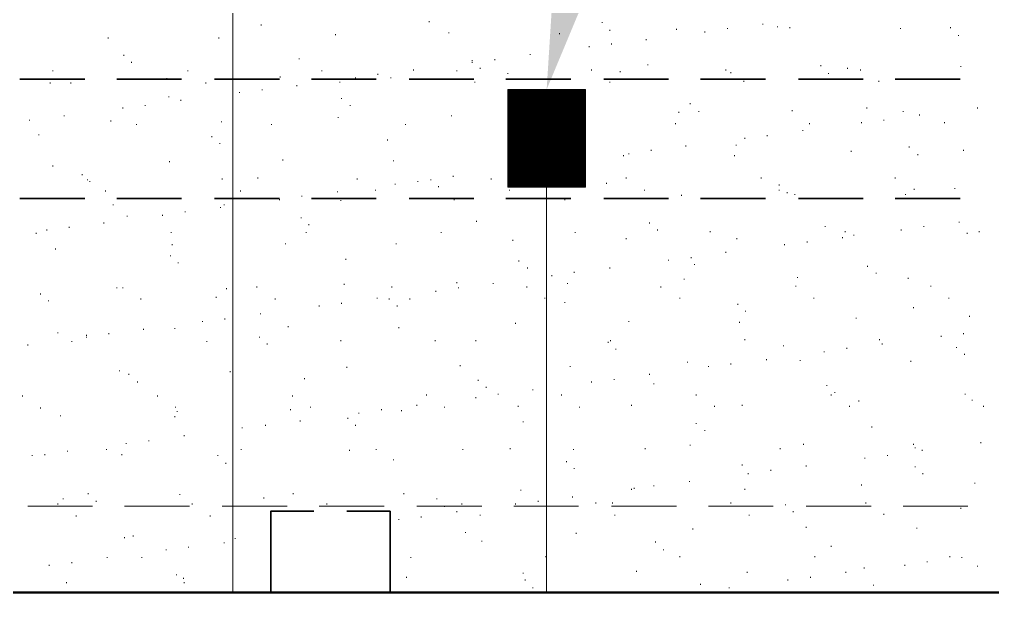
# Model space of a CAD drawing. Header units: inches. Extents: x 5 to 516, y -193 to 129.
# Drawn here: x 46.307 to 50.057, y -88.011 to -85.74 of the extents above; entities that cross this region are included whole.
import ezdxf

# ---------------------------------------------------------------- set-up
doc = ezdxf.new("R2010")
doc.units = ezdxf.units.IN
doc.header["$MEASUREMENT"] = 0
doc.layers.add('PDF4_Geometry', color=7, linetype='Continuous')
doc.layers.add('PDF4_Solid Fills', color=7, linetype='Continuous')

msp = doc.modelspace()

# ---------------------------------------------------------------- linework, layer by layer
at = {"layer": 'PDF4_Geometry', "lineweight": 15}
for points in [[(47.1287521, -87.9496505), (47.1287521, -79.9696499)], [(47.2387578, -85.7629828), (47.2387578, -85.7596491)], [(47.8854245, -85.7496491), (47.8854245, -85.7463159)], [(48.5520921, -85.7529827), (48.5520921, -85.7496491)], [(49.1720923, -85.7596491), (49.1720923, -85.7563159)], [(47.5254247, -85.7996492), (47.5254247, -85.796316)], [(47.9620914, -85.7929824), (47.9620914, -85.7896492)], [(48.3887586, -85.796316), (48.3887586, -85.7929824)], [(48.5820908, -85.7829824), (48.5820908, -85.7796492)], [(48.8387589, -85.7796492), (48.8387589, -85.776316)], [(48.9487579, -85.7896492), (48.9487579, -85.786316)], [(49.0354244, -85.776316), (49.0354244, -85.7729823)], [(49.2287583, -85.7696492), (49.2287583, -85.7663159)], [(49.2754248, -85.7729823), (49.2754248, -85.7696492)], [(49.7020911, -85.776316), (49.7020911, -85.7729823)], [(49.8954251, -85.7729823), (49.8954251, -85.7696492)], [(49.9254256, -85.8029824), (49.9254256, -85.7996492)], [(46.648758, -85.8129824), (46.648758, -85.8096492)], [(47.0754243, -85.8129824), (47.0754243, -85.8096492)], [(48.5887589, -85.8363161), (48.5887589, -85.8329824)], [(48.7220919, -85.8196492), (48.7220919, -85.816316)], [(48.2754248, -85.8763157), (48.2754248, -85.8729825)], [(48.5020907, -85.8463161), (48.5020907, -85.8429824)], [(46.7087581, -85.8796493), (46.7087581, -85.8763157)], [(46.7387578, -85.9063158), (46.7387578, -85.9029826)], [(47.3854245, -85.8929826), (47.3854245, -85.8896493)], [(48.0520912, -85.8996494), (48.0520912, -85.8963158)], [(48.0520912, -85.9063158), (48.0520912, -85.9029826)], [(48.1387585, -85.8963158), (48.1387585, -85.8929826)], [(46.4354249, -85.939649), (46.4354249, -85.9363158)], [(46.9554249, -85.939649), (46.9554249, -85.9363158)], [(47.4720918, -85.939649), (47.4720918, -85.9363158)], [(47.6887582, -85.9529827), (47.6887582, -85.9496491)], [(47.8254244, -85.9363158), (47.8254244, -85.9329826)], [(47.9920911, -85.939649), (47.9920911, -85.9363158)], [(48.0820916, -85.9296494), (48.0820916, -85.9263158)], [(48.1887582, -85.9496491), (48.1887582, -85.9463158)], [(48.512092, -85.9363158), (48.512092, -85.9329826)], [(48.6220909, -85.9429827), (48.6220909, -85.939649)], [(48.7287583, -85.9163158), (48.7287583, -85.9129826)], [(49.028758, -85.9363158), (49.028758, -85.9329826)], [(49.0487589, -85.9463158), (49.0487589, -85.9429827)], [(49.395425, -85.9196494), (49.395425, -85.9163158)], [(49.4254255, -85.9496491), (49.4254255, -85.9463158)], [(49.4987576, -85.9296494), (49.4987576, -85.9263158)], [(49.5487589, -85.9363158), (49.5487589, -85.9329826)], [(49.9354252, -85.9229826), (49.9354252, -85.9196494)], [(46.4254245, -85.9863159), (46.4254245, -85.9829827)], [(46.5054246, -85.9863159), (46.5054246, -85.9829827)], [(46.8754248, -85.9696491), (46.8754248, -85.9663159)], [(47.0254247, -85.9863159), (47.0254247, -85.9829827)], [(47.3120915, -85.9629827), (47.3120915, -85.9596491)], [(47.5420915, -85.9829827), (47.5420915, -85.9796491)], [(47.6020917, -85.9663159), (47.6020917, -85.9629827)], [(47.7387578, -85.9663159), (47.7387578, -85.9629827)], [(48.0620916, -85.9829827), (48.0620916, -85.9796491)], [(48.5820908, -85.9829827), (48.5820908, -85.9796491)], [(49.0987586, -85.9796491), (49.0987586, -85.9763159)], [(49.6187578, -85.9796491), (49.6187578, -85.9763159)], [(47.1554245, -86.0229823), (47.1554245, -86.0196492)], [(47.242091, -86.0129828), (47.242091, -86.0096491)], [(47.3754249, -85.996316), (47.3754249, -85.9929827)], [(46.8820912, -86.0396492), (46.8820912, -86.036316)], [(46.9287577, -86.0529824), (46.9287577, -86.0496492)], [(47.5487579, -86.046316), (47.5487579, -86.0429824)], [(46.7054249, -86.0829825), (46.7054249, -86.0796493)], [(46.7920915, -86.0729825), (46.7920915, -86.0696492)], [(47.5820916, -86.0729825), (47.5820916, -86.0696492)], [(48.2987554, -86.3029829), (48.2987554, -86.0963162), (48.3820888, -86.0963162), (48.3820888, -86.3029829)], [(48.8487585, -86.0996493), (48.8487585, -86.0963161)], [(48.8920918, -86.0663161), (48.8920918, -86.0629825)], [(48.9254255, -86.0963161), (48.9254255, -86.0929825)], [(49.2854244, -86.0929825), (49.2854244, -86.0896493)], [(49.5720913, -86.0829825), (49.5720913, -86.0796493)], [(49.7120924, -86.0963161), (49.7120924, -86.0929825)], [(49.9987576, -86.0829825), (49.9987576, -86.0796493)], [(46.3454243, -86.1296494), (46.3454243, -86.1263157)], [(46.4787581, -86.1129825), (46.4787581, -86.1096494)], [(46.6587576, -86.1329826), (46.6587576, -86.1296494)], [(47.0854248, -86.1363157), (47.0854248, -86.1329826)], [(47.5354252, -86.1196494), (47.5354252, -86.1163157)], [(47.9720919, -86.1129825), (47.9720919, -86.1096494)], [(49.5520921, -86.1396494), (49.5520921, -86.1363157)], [(49.6387587, -86.1296494), (49.6387587, -86.1263157)], [(49.7754249, -86.1096494), (49.7754249, -86.1063157)], [(49.872091, -86.1396494), (49.872091, -86.1363157)], [(46.7587578, -86.1463158), (46.7587578, -86.1429826)], [(47.2787579, -86.1463158), (47.2787579, -86.1429826)], [(47.7954247, -86.1463158), (47.7954247, -86.1429826)], [(48.835424, -86.1429826), (48.835424, -86.1396494)], [(49.3254245, -86.1696494), (49.3254245, -86.1663158)], [(49.3520918, -86.1429826), (49.3520918, -86.1396494)], [(46.3820912, -86.1863159), (46.3820912, -86.1829826)], [(47.0487579, -86.1929827), (47.0487579, -86.189649)], [(47.7254251, -86.2063159), (47.7254251, -86.2029827)], [(48.3387538, -86.1996503), (48.3387538, -87.9496505)], [(49.1020918, -86.1996491), (49.1020918, -86.1963159)], [(49.1887583, -86.189649), (49.1887583, -86.1863159)], [(47.0787583, -86.2196491), (47.0787583, -86.2163159)], [(48.7420911, -86.246316), (48.7420911, -86.2429827)], [(48.8754242, -86.2296491), (48.8754242, -86.2263159)], [(49.0687581, -86.2263159), (49.0687581, -86.2229827)], [(49.5120921, -86.2496491), (49.5120921, -86.246316)], [(49.7354248, -86.2329827), (49.7354248, -86.2296491)], [(49.9454247, -86.246316), (49.9454247, -86.2429827)], [(46.8854244, -86.2896492), (46.8854244, -86.286316)], [(47.3220911, -86.2829824), (47.3220911, -86.2796492)], [(47.7487583, -86.286316), (47.7487583, -86.2829824)], [(48.6354254, -86.266316), (48.6354254, -86.2629828)], [(48.6554246, -86.2596491), (48.6554246, -86.256316)], [(49.0620917, -86.266316), (49.0620917, -86.2629828)], [(49.7687585, -86.2629828), (49.7687585, -86.2596491)], [(46.4354249, -86.306316), (46.4354249, -86.3029824)], [(46.5487579, -86.3396493), (46.5487579, -86.3363161)], [(46.5687579, -86.3596494), (46.5687579, -86.3563157)], [(47.088758, -86.3563157), (47.088758, -86.3529825)], [(47.225425, -86.3529825), (47.225425, -86.3496493)], [(47.608758, -86.3563157), (47.608758, -86.3529825)], [(47.8920917, -86.3596494), (47.8920917, -86.3563157)], [(47.9787582, -86.3463161), (47.9787582, -86.3429825)], [(48.1254249, -86.3563157), (48.1254249, -86.3529825)], [(48.645425, -86.3529825), (48.645425, -86.3496493)], [(49.1654242, -86.3529825), (49.1654242, -86.3496493)], [(49.6820919, -86.3529825), (49.6820919, -86.3496493)], [(46.5787583, -86.3663158), (46.5787583, -86.3629825)], [(46.6387584, -86.4029826), (46.6387584, -86.3996494)], [(47.1587577, -86.4029826), (47.1587577, -86.3996494)], [(47.6787577, -86.3996494), (47.6787577, -86.3963158)], [(47.7554247, -86.3763158), (47.7554247, -86.3729825)], [(47.8420912, -86.3663158), (47.8420912, -86.3629825)], [(47.9220914, -86.3863158), (47.9220914, -86.3829826)], [(48.1954246, -86.3996494), (48.1954246, -86.3963158)], [(48.5687581, -86.3729825), (48.5687581, -86.3696494)], [(48.7154255, -86.3996494), (48.7154255, -86.3963158)], [(49.2354248, -86.3796494), (49.2354248, -86.3763158)], [(49.2354248, -86.3996494), (49.2354248, -86.3963158)], [(49.7554257, -86.3963158), (49.7554257, -86.3929826)], [(49.9120911, -86.3929826), (49.9120911, -86.3896494)], [(47.3087584, -86.4363159), (47.3087584, -86.4329827)], [(47.3954249, -86.4229827), (47.3954249, -86.4196494)], [(47.5320911, -86.4063158), (47.5320911, -86.4029826)], [(47.5454247, -86.439649), (47.5454247, -86.4363159)], [(47.9820915, -86.4363159), (47.9820915, -86.4329827)], [(48.4087578, -86.4363159), (48.4087578, -86.4329827)], [(48.8587581, -86.4196494), (48.8587581, -86.4163158)], [(49.2654252, -86.4096494), (49.2654252, -86.4063158)], [(49.2954257, -86.4163158), (49.2954257, -86.4129827)], [(49.722092, -86.4163158), (49.722092, -86.4129827)], [(46.6687581, -86.4563159), (46.6687581, -86.4529827)], [(47.0820916, -86.4663159), (47.0820916, -86.4629827)], [(47.0954243, -86.4563159), (47.0954243, -86.4529827)], [(46.7220918, -86.4996492), (46.7220918, -86.496316)], [(46.858758, -86.496316), (46.858758, -86.4929828)], [(46.9454245, -86.4829828), (46.9454245, -86.4796492)], [(47.3920917, -86.506316), (47.3920917, -86.5029828)], [(46.4120916, -86.5529824), (46.4120916, -86.5496493)], [(46.4987582, -86.5429824), (46.4987582, -86.5396492)], [(46.6320912, -86.5263161), (46.6320912, -86.5229824)], [(47.4220913, -86.5329824), (47.4220913, -86.5296492)], [(48.068758, -86.5196492), (48.068758, -86.516316)], [(48.7354248, -86.5263161), (48.7354248, -86.5229824)], [(48.7654252, -86.5529824), (48.7654252, -86.5496493)], [(49.412091, -86.5396492), (49.412091, -86.5363161)], [(49.7054243, -86.5529824), (49.7054243, -86.5496493)], [(49.7920909, -86.5396492), (49.7920909, -86.5363161)], [(49.9287588, -86.5229824), (49.9287588, -86.5196492)], [(46.3720916, -86.5663161), (46.3720916, -86.5629825)], [(46.8920917, -86.5629825), (46.8920917, -86.5596493)], [(47.4120917, -86.5629825), (47.4120917, -86.5596493)], [(47.9320918, -86.5629825), (47.9320918, -86.5596493)], [(48.4487578, -86.5629825), (48.4487578, -86.5596493)], [(48.645425, -86.5863161), (48.645425, -86.5829825)], [(48.9687588, -86.5596493), (48.9687588, -86.5563161)], [(49.0720913, -86.5863161), (49.0720913, -86.5829825)], [(49.4787584, -86.5829825), (49.4787584, -86.5796493)], [(49.488758, -86.5596493), (49.488758, -86.5563161)], [(49.5220916, -86.5729825), (49.5220916, -86.5696493)], [(49.9587576, -86.5663161), (49.9587576, -86.5629825)], [(50.0054257, -86.5596493), (50.0054257, -86.5563161)], [(46.4454245, -86.6263158), (46.4454245, -86.6229826)], [(46.8954248, -86.6096494), (46.8954248, -86.6063157)], [(47.3320916, -86.6063157), (47.3320916, -86.6029826)], [(47.7587579, -86.6063157), (47.7587579, -86.6029826)], [(48.2087574, -86.5929825), (48.2087574, -86.5896493)], [(49.2554256, -86.6096494), (49.2554256, -86.6063157)], [(49.3420922, -86.5996493), (49.3420922, -86.5963162)], [(46.8887584, -86.6529826), (46.8887584, -86.6496494)], [(48.895425, -86.6596494), (48.895425, -86.6563158)], [(49.028758, -86.6396494), (49.028758, -86.6363158)], [(46.9187581, -86.6796495), (46.9187581, -86.6763158)], [(47.5654248, -86.6663158), (47.5654248, -86.6629827)], [(48.2320915, -86.6729827), (48.2320915, -86.6696495)], [(48.2654252, -86.6996491), (48.2654252, -86.6963159)], [(48.5820908, -86.6996491), (48.5820908, -86.6963159)], [(48.8087585, -86.6696495), (48.8087585, -86.6663158)], [(48.9087578, -86.6863159), (48.9087578, -86.6829827)], [(49.5754245, -86.6929827), (49.5754245, -86.6896491)], [(48.3587581, -86.7296492), (48.3587581, -86.726316)], [(48.4454246, -86.716316), (48.4454246, -86.7129827)], [(49.3054253, -86.736316), (49.3054253, -86.7329828)], [(49.6087582, -86.7196491), (49.6087582, -86.716316)], [(49.7320916, -86.7396492), (49.7320916, -86.736316)], [(46.6820917, -86.7763161), (46.6820917, -86.7729824)], [(46.7054249, -86.7763161), (46.7054249, -86.7729824)], [(47.2220918, -86.7729824), (47.2220918, -86.7696492)], [(47.5587584, -86.7629828), (47.5587584, -86.7596492)], [(47.7420911, -86.7729824), (47.7420911, -86.7696492)], [(47.9920911, -86.756316), (47.9920911, -86.7529828)], [(47.9987583, -86.7763161), (47.9987583, -86.7729824)], [(48.1320913, -86.7596492), (48.1320913, -86.756316)], [(48.262092, -86.7729824), (48.262092, -86.7696492)], [(48.4187573, -86.7596492), (48.4187573, -86.756316)], [(48.778758, -86.7729824), (48.778758, -86.7696492)], [(48.8687577, -86.7429828), (48.8687577, -86.7396492)], [(49.2987589, -86.7696492), (49.2987589, -86.766316)], [(49.8187582, -86.7696492), (49.8187582, -86.766316)], [(46.3887584, -86.7996493), (46.3887584, -86.7963161)], [(47.0654247, -86.8129825), (47.0654247, -86.8096493)], [(47.1054248, -86.7796492), (47.1054248, -86.7763161)], [(47.9120917, -86.7896492), (47.9120917, -86.7863161)], [(46.4187581, -86.8263161), (46.4187581, -86.8229825)], [(46.7754246, -86.8196493), (46.7754246, -86.8163161)], [(47.2920915, -86.8196493), (47.2920915, -86.8163161)], [(47.4620914, -86.8463162), (47.4620914, -86.8429825)], [(47.5487579, -86.8363161), (47.5487579, -86.8329825)], [(47.685425, -86.8163161), (47.685425, -86.8129825)], [(47.7320914, -86.8196493), (47.7320914, -86.8163161)], [(47.7620911, -86.8463162), (47.7620911, -86.8429825)], [(47.8120916, -86.8196493), (47.8120916, -86.8163161)], [(48.3320908, -86.8163161), (48.3320908, -86.8129825)], [(48.4087578, -86.8329825), (48.4087578, -86.8296494)], [(48.8520918, -86.8163161), (48.8520918, -86.8129825)], [(49.0754245, -86.8396494), (49.0754245, -86.8363161)], [(49.3687577, -86.8163161), (49.3687577, -86.8129825)], [(49.7520908, -86.8529826), (49.7520908, -86.8496494)], [(49.8887587, -86.8163161), (49.8887587, -86.8129825)], [(47.2354246, -86.8763158), (47.2354246, -86.8729826)], [(49.1054249, -86.8663158), (49.1054249, -86.8629826)], [(49.9687588, -86.8863158), (49.9687588, -86.8829826)], [(47.012091, -86.9063159), (47.012091, -86.9029826)], [(47.0987584, -86.8963159), (47.0987584, -86.8929826)], [(47.3420912, -86.9263159), (47.3420912, -86.9229827)], [(48.2187587, -86.9129827), (48.2187587, -86.9096495)], [(48.6554246, -86.9063159), (48.6554246, -86.9029826)], [(49.0820909, -86.9096495), (49.0820909, -86.9063159)], [(49.5320913, -86.8929826), (49.5320913, -86.8896494)], [(46.4554249, -86.9496491), (46.4554249, -86.9463159)], [(46.5654247, -86.9596491), (46.5654247, -86.9563159)], [(46.6520913, -86.9529828), (46.6520913, -86.9496491)], [(46.7854251, -86.9363159), (46.7854251, -86.9329827)], [(46.9054244, -86.9329827), (46.9054244, -86.9296495)], [(47.7687583, -86.9296495), (47.7687583, -86.9263159)], [(49.8587582, -86.9629828), (49.8587582, -86.9596491)], [(49.9454247, -86.9529828), (49.9454247, -86.9496491)], [(46.3387579, -86.996316), (46.3387579, -86.9929828)], [(46.5087578, -86.9829828), (46.5087578, -86.9796492)], [(46.5654247, -86.966316), (46.5654247, -86.9629828)], [(47.0287578, -86.9829828), (47.0287578, -86.9796492)], [(47.2320914, -86.966316), (47.2320914, -86.9629828)], [(47.262091, -86.9929828), (47.262091, -86.9896492)], [(47.5454247, -86.9796492), (47.5454247, -86.976316)], [(47.9087577, -86.9796492), (47.9087577, -86.976316)], [(48.0654248, -86.9796492), (48.0654248, -86.976316)], [(48.5754245, -86.986316), (48.5754245, -86.9829828)], [(48.585424, -86.9796492), (48.585424, -86.976316)], [(49.1020918, -86.976316), (49.1020918, -86.9729828)], [(49.2520907, -86.9996492), (49.2520907, -86.996316)], [(49.622091, -86.976316), (49.622091, -86.9729828)], [(49.6320923, -86.9929828), (49.6320923, -86.9896492)], [(48.6054249, -87.0129829), (48.6054249, -87.0096492)], [(49.4087579, -87.0229824), (49.4087579, -87.0196493)], [(49.4954244, -87.0096492), (49.4954244, -87.006316)], [(49.9187575, -87.006316), (49.9187575, -87.0029828)], [(49.948758, -87.0329825), (49.948758, -87.0296493)], [(48.0054247, -87.0763161), (48.0054247, -87.0729825)], [(48.8820922, -87.0629825), (48.8820922, -87.0596493)], [(49.0487589, -87.0696493), (49.0487589, -87.0663161)], [(49.1854251, -87.0529825), (49.1854251, -87.0496493)], [(49.3154249, -87.0563161), (49.3154249, -87.0529825)], [(49.7420912, -87.0596493), (49.7420912, -87.0563161)], [(46.6920913, -87.0963162), (46.6920913, -87.0929825)], [(46.7287581, -87.1096494), (46.7287581, -87.1063158)], [(47.1187585, -87.0996494), (47.1187585, -87.0963162)], [(47.568758, -87.0829825), (47.568758, -87.0796494)], [(48.4287587, -87.0796494), (48.4287587, -87.0763161)], [(48.7354248, -87.1096494), (48.7354248, -87.1063158)], [(48.9620924, -87.0796494), (48.9620924, -87.0763161)], [(46.762091, -87.1396494), (46.762091, -87.1363158)], [(47.4054245, -87.1263158), (47.4054245, -87.1229826)], [(48.0754244, -87.1329827), (48.0754244, -87.1296494)], [(48.512092, -87.1396494), (48.512092, -87.1363158)], [(48.5987585, -87.1296494), (48.5987585, -87.1263158)], [(48.7520907, -87.1463159), (48.7520907, -87.1429827)], [(49.4187574, -87.1529827), (49.4187574, -87.1496495)], [(47.8754249, -87.1896491), (47.8754249, -87.1863159)], [(48.1054249, -87.1596495), (48.1054249, -87.1563159)], [(48.1520914, -87.1863159), (48.1520914, -87.1829827)], [(48.2854243, -87.1696495), (48.2854243, -87.1663159)], [(48.3954249, -87.1896491), (48.3954249, -87.1863159)], [(48.9154242, -87.1896491), (48.9154242, -87.1863159)], [(49.4354251, -87.1896491), (49.4354251, -87.1863159)], [(49.4487579, -87.1796495), (49.4487579, -87.1763163)], [(49.9520911, -87.1863159), (49.9520911, -87.1829827)], [(46.3187579, -87.1929823), (46.3187579, -87.1896491)], [(46.8387579, -87.1929823), (46.8387579, -87.1896491)], [(47.358758, -87.1929823), (47.358758, -87.1896491)], [(48.0654248, -87.1996495), (48.0654248, -87.1963164)], [(49.5420909, -87.2129824), (49.5420909, -87.2096492)], [(49.9787584, -87.2096492), (49.9787584, -87.2063159)], [(46.3887584, -87.2396496), (46.3887584, -87.2363156)], [(46.9087577, -87.2363156), (46.9087577, -87.2329824)], [(46.9154249, -87.2529824), (46.9154249, -87.2496492)], [(47.3520916, -87.2463161), (47.3520916, -87.2429828)], [(47.4287577, -87.2363156), (47.4287577, -87.2329824)], [(47.6154244, -87.2596497), (47.6154244, -87.2563156)], [(47.7020918, -87.2463161), (47.7020918, -87.2429828)], [(47.7787579, -87.2496492), (47.7787579, -87.2463161)], [(47.838758, -87.2296492), (47.838758, -87.226316)], [(47.9454246, -87.2363156), (47.9454246, -87.2329824)], [(48.2287583, -87.2329824), (48.2287583, -87.2296492)], [(48.4654255, -87.2363156), (48.4654255, -87.2329824)], [(48.6654242, -87.2296492), (48.6654242, -87.226316)], [(48.9854248, -87.2329824), (48.9854248, -87.2296492)], [(49.0920922, -87.2296492), (49.0920922, -87.226316)], [(49.5054256, -87.2329824), (49.5054256, -87.2296492)], [(50.0220917, -87.2329824), (50.0220917, -87.2296492)], [(46.4654245, -87.2696493), (46.4654245, -87.2663161)], [(46.9054244, -87.2729824), (46.9054244, -87.2696493)], [(47.3887585, -87.2896493), (47.3887585, -87.2863161)], [(47.5720912, -87.2796497), (47.5720912, -87.2763157)], [(48.2487575, -87.2929825), (48.2487575, -87.2896493)], [(48.9154242, -87.2996497), (48.9154242, -87.2963157)], [(47.1654249, -87.3163157), (47.1654249, -87.3129826)], [(47.2554246, -87.3063161), (47.2554246, -87.3029829)], [(47.6020917, -87.3063161), (47.6020917, -87.3029829)], [(48.9487579, -87.3263162), (48.9487579, -87.3229829)], [(49.5920922, -87.3129826), (49.5920922, -87.3096493)], [(46.7187578, -87.3763158), (46.7187578, -87.3729826)], [(46.8054251, -87.3663162), (46.8054251, -87.3629831)], [(46.9420913, -87.3463162), (46.9420913, -87.342983)], [(50.0120921, -87.3729826), (50.0120921, -87.3696495)], [(46.492091, -87.4063163), (46.492091, -87.4029823)], [(46.6420916, -87.3996491), (46.6420916, -87.3963159)], [(47.1620917, -87.3996491), (47.1620917, -87.3963159)], [(47.5787584, -87.4029823), (47.5787584, -87.3996491)], [(47.6820918, -87.3996491), (47.6820918, -87.3963159)], [(48.0154251, -87.3996491), (48.0154251, -87.3963159)], [(48.1987578, -87.3963159), (48.1987578, -87.3929827)], [(48.4420914, -87.3996491), (48.4420914, -87.3963159)], [(48.7187587, -87.3963159), (48.7187587, -87.3929827)], [(48.8920918, -87.3829831), (48.8920918, -87.3796491)], [(49.238758, -87.3963159), (49.238758, -87.3929827)], [(49.3287577, -87.3796491), (49.3287577, -87.3763158)], [(49.7520908, -87.3796491), (49.7520908, -87.3763158)], [(49.7587589, -87.3929827), (49.7587589, -87.3896495)], [(49.7854244, -87.4029823), (49.7854244, -87.3996491)], [(46.3554247, -87.4229823), (46.3554247, -87.4196491)], [(46.4054244, -87.4196491), (46.4054244, -87.4163159)], [(46.7020918, -87.4196491), (46.7020918, -87.4163159)], [(47.0720911, -87.4229823), (47.0720911, -87.4196491)], [(47.1020916, -87.4529828), (47.1020916, -87.4496496)], [(47.128758, -87.4196491), (47.128758, -87.4163159)], [(47.7487583, -87.4396491), (47.7487583, -87.436316)], [(48.4154242, -87.4463164), (48.4154242, -87.4429823)], [(49.5654249, -87.4329827), (49.5654249, -87.4296496)], [(49.6520915, -87.4229823), (49.6520915, -87.4196491)], [(48.4454246, -87.4729828), (48.4454246, -87.4696496)], [(49.0920922, -87.4596492), (49.0920922, -87.456316)], [(49.2020911, -87.4796492), (49.2020911, -87.476316)], [(49.338759, -87.4629824), (49.338759, -87.4596492)], [(49.7587589, -87.4663164), (49.7587589, -87.4629824)], [(48.8887586, -87.5229825), (48.8887586, -87.5196493)], [(49.1154246, -87.4929828), (49.1154246, -87.4896496)], [(49.7887577, -87.4929828), (49.7887577, -87.4896496)], [(48.2387579, -87.5563161), (48.2387579, -87.552983)], [(48.6654242, -87.552983), (48.6654242, -87.5496497)], [(48.6754255, -87.5496497), (48.6754255, -87.5463157)], [(48.7520907, -87.5396493), (48.7520907, -87.5363161)], [(49.1020918, -87.552983), (49.1020918, -87.5496497)], [(49.5520921, -87.5363161), (49.5520921, -87.5329829)], [(49.988758, -87.5296497), (49.988758, -87.5263157)], [(46.475425, -87.589649), (46.475425, -87.5863158)], [(46.5720911, -87.569649), (46.5720911, -87.5663157)], [(46.6020916, -87.5996494), (46.6020916, -87.5963162)], [(46.9254245, -87.572983), (46.9254245, -87.569649)], [(47.2487582, -87.5863158), (47.2487582, -87.5829826)], [(47.3620912, -87.569649), (47.3620912, -87.5663157)], [(47.7887583, -87.569649), (47.7887583, -87.5663157)], [(47.915425, -87.589649), (47.915425, -87.5863158)], [(48.3054252, -87.5996494), (48.3054252, -87.5963162)], [(48.4387582, -87.5829826), (48.4387582, -87.5796494)], [(46.5887537, -87.6163171), (46.3387537, -87.6163171)], [(46.4554249, -87.609649), (46.4554249, -87.6063158)], [(46.9620854, -87.6163171), (46.7120854, -87.6163171)], [(46.9720918, -87.609649), (46.9720918, -87.6063158)], [(47.3387537, -87.6163171), (47.0887537, -87.6163171)], [(47.7120855, -87.6163171), (47.4620855, -87.6163171)], [(47.492091, -87.609649), (47.492091, -87.6063158)], [(48.0887538, -87.6163171), (47.8387538, -87.6163171)], [(47.9454246, -87.6196495), (47.9454246, -87.6163162)], [(47.9920911, -87.6396495), (47.9920911, -87.6363163)], [(48.0120911, -87.609649), (48.0120911, -87.6063158)], [(48.4620855, -87.6163171), (48.2120855, -87.6163171)], [(48.2187587, -87.609649), (48.2187587, -87.6063158)], [(48.528758, -87.6063158), (48.528758, -87.6029826)], [(48.8387539, -87.6163171), (48.5887538, -87.6163171)], [(48.5920921, -87.6063158), (48.5920921, -87.6029826)], [(49.2120856, -87.6163171), (48.9620856, -87.6163171)], [(49.0487589, -87.6063158), (49.0487589, -87.6029826)], [(49.2587588, -87.6129831), (49.2587588, -87.609649)], [(49.2887576, -87.6396495), (49.2887576, -87.6363163)], [(49.5887539, -87.6163171), (49.3387539, -87.6163171)], [(49.5687582, -87.6063158), (49.5687582, -87.6029826)], [(49.9620857, -87.6163171), (49.7120856, -87.6163171)], [(49.9354252, -87.6263159), (49.9354252, -87.6229826)], [(46.5254246, -87.6563163), (46.5254246, -87.6529823)], [(47.0420915, -87.6563163), (47.0420915, -87.6529823)], [(47.7687583, -87.6696491), (47.7687583, -87.6663159)], [(47.8554248, -87.6596495), (47.8554248, -87.6563163)], [(48.0820916, -87.6529823), (48.0820916, -87.6496491)], [(48.6020917, -87.6529823), (48.6020917, -87.6496491)], [(49.1187577, -87.6529823), (49.1187577, -87.6496491)], [(49.6387587, -87.6496491), (49.6387587, -87.6463159)], [(48.9020914, -87.706316), (48.9020914, -87.7029828)], [(49.338759, -87.6996496), (49.338759, -87.6963164)], [(49.7654253, -87.7029828), (49.7654253, -87.6996496)], [(46.7120913, -87.7396496), (46.7120913, -87.7363156)], [(46.745425, -87.7329824), (46.745425, -87.7296493)], [(47.1387585, -87.7429829), (47.1387585, -87.7396496)], [(48.0254247, -87.7196496), (48.0254247, -87.7163164)], [(48.088758, -87.7529825), (48.088758, -87.7496493)], [(48.452091, -87.7229828), (48.452091, -87.7196496)], [(46.8720916, -87.7863162), (46.8720916, -87.7829829)], [(46.9587582, -87.7763157), (46.9587582, -87.7729825)], [(47.0954243, -87.7596497), (47.0954243, -87.7563156)], [(48.7587588, -87.7563156), (48.7587588, -87.7529825)], [(48.7887576, -87.7863162), (48.7887576, -87.7829829)], [(49.4354251, -87.7729825), (49.4354251, -87.7696493)], [(46.6454248, -87.8163158), (46.6454248, -87.8129826)], [(46.7787578, -87.8163158), (46.7787578, -87.8129826)], [(47.8154248, -87.8163158), (47.8154248, -87.8129826)], [(48.335424, -87.8129826), (48.335424, -87.8096494)], [(48.8520918, -87.8129826), (48.8520918, -87.8096494)], [(49.372091, -87.8129826), (49.372091, -87.8096494)], [(49.8920919, -87.8129826), (49.8920919, -87.8096494)], [(49.9387583, -87.8163158), (49.9387583, -87.8129826)], [(46.4220912, -87.8463163), (46.4220912, -87.842983)], [(46.5087578, -87.8363158), (46.5087578, -87.8329826)], [(49.5620917, -87.8563158), (49.5620917, -87.8529827)], [(49.7187588, -87.8463163), (49.7187588, -87.842983)], [(49.8054253, -87.8329826), (49.8054253, -87.8296494)], [(49.9987576, -87.8496494), (49.9987576, -87.8463163)], [(46.9120917, -87.8829831), (46.9120917, -87.8796491)], [(46.9387581, -87.8963159), (46.9387581, -87.8929827)], [(47.798758, -87.8929827), (47.798758, -87.8896495)], [(48.2487575, -87.8763159), (48.2487575, -87.8729827)], [(48.2554255, -87.9029823), (48.2554255, -87.8996491)], [(48.6854251, -87.8696495), (48.6854251, -87.8663163)], [(49.1120913, -87.8729827), (49.1120913, -87.8696495)], [(49.2687585, -87.9029823), (49.2687585, -87.8996491)], [(49.355425, -87.8929827), (49.355425, -87.8896495)], [(49.4920912, -87.8729827), (49.4920912, -87.8696495)], [(46.4887577, -87.9129828), (46.4887577, -87.9096495)], [(46.9420913, -87.9129828), (46.9420913, -87.9096495)], [(48.2854243, -87.9329828), (48.2854243, -87.9296496)], [(48.9320919, -87.9196492), (48.9320919, -87.9163159)], [(49.0420908, -87.9329828), (49.0420908, -87.9296496)], [(49.5987586, -87.9229823), (49.5987586, -87.9196492)]]:
    msp.add_lwpolyline(points, dxfattribs=at)
at = {"layer": 'PDF4_Geometry', "lineweight": 35}
for points in [[(46.3087515, -85.9696495), (46.5587515, -85.9696495)], [(46.6820832, -85.9696495), (46.9320832, -85.9696495)], [(47.0587516, -85.9696495), (47.3087516, -85.9696495)], [(47.4320833, -85.9696495), (47.6820833, -85.9696495)], [(47.8087516, -85.9696495), (48.0587516, -85.9696495)], [(48.1820833, -85.9696495), (48.4320834, -85.9696495)], [(48.5587517, -85.9696495), (48.8087517, -85.9696495)], [(48.9320834, -85.9696495), (49.1820834, -85.9696495)], [(49.3087517, -85.9696495), (49.5587518, -85.9696495)], [(49.6820835, -85.9696495), (49.9320835, -85.9696495)], [(46.5587515, -86.4296512), (46.3087515, -86.4296512)], [(46.9320832, -86.4296512), (46.6820832, -86.4296512)], [(47.3087516, -86.4296512), (47.0587516, -86.4296512)], [(47.6820833, -86.4296512), (47.4320833, -86.4296512)], [(48.0587516, -86.4296512), (47.8087516, -86.4296512)], [(48.4320834, -86.4296512), (48.1820833, -86.4296512)], [(48.8087517, -86.4296512), (48.5587517, -86.4296512)], [(49.1820834, -86.4296512), (48.9320834, -86.4296512)], [(49.5587518, -86.4296512), (49.3087517, -86.4296512)], [(49.9320835, -86.4296512), (49.6820835, -86.4296512)], [(47.4420863, -87.6363163), (47.2754196, -87.6363163), (47.2754196, -87.9496497), (47.4420863, -87.9496497)], [(47.7354145, -87.6363163), (47.5687478, -87.6363163)], [(47.5687478, -87.9496505), (47.7354145, -87.9496505), (47.7354145, -87.6363171)]]:
    msp.add_lwpolyline(points, dxfattribs=at)
at = {"layer": 'PDF4_Geometry', "lineweight": 15}
for points in [[(48.4887511, -86.0096495), (48.4887511, -86.3863162), (48.1887511, -86.3863162), (48.1887511, -86.0096495)], [(48.190418, -86.3846513), (48.190418, -86.0079846), (48.190418, -86.3846513)], [(48.1937478, -86.3846513), (48.1937478, -86.0079846), (48.1937478, -86.3846513)], [(48.1970844, -86.3846513), (48.1970844, -86.0079846), (48.1970844, -86.3846513)], [(48.200421, -86.3846513), (48.200421, -86.0079846), (48.200421, -86.3846513)], [(48.2037508, -86.3846513), (48.2037508, -86.0079846), (48.2037508, -86.3846513)], [(48.2070874, -86.3846513), (48.2070874, -86.0079846), (48.2070874, -86.3846513)], [(48.2104172, -86.3846513), (48.2104172, -86.0079846), (48.2104172, -86.3846513)], [(48.2137538, -86.3846513), (48.2137538, -86.0079846), (48.2137538, -86.3846513)], [(48.2170836, -86.3846513), (48.2170836, -86.0079846), (48.2170836, -86.3846513)], [(48.2204202, -86.3846513), (48.2204202, -86.0079846), (48.2204202, -86.3846513)], [(48.22375, -86.3846513), (48.22375, -86.0079846), (48.22375, -86.3846513)], [(48.2270866, -86.3846513), (48.2270866, -86.0079846), (48.2270866, -86.3846513)], [(48.2304164, -86.3846513), (48.2304164, -86.0079846), (48.2304164, -86.3846513)], [(48.233753, -86.3846513), (48.233753, -86.0079846), (48.233753, -86.3846513)], [(48.2370828, -86.3846513), (48.2370828, -86.0079846), (48.2370828, -86.3846513)], [(48.2404194, -86.3846513), (48.2404194, -86.0079846), (48.2404194, -86.3846513)], [(48.2437492, -86.3846513), (48.2437492, -86.0079846), (48.2437492, -86.3846513)], [(48.2470858, -86.3846513), (48.2470858, -86.0079846), (48.2470858, -86.3846513)], [(48.2504156, -86.3846513), (48.2504156, -86.0079846), (48.2504156, -86.3846513)], [(48.2537522, -86.3846513), (48.2537522, -86.0079846), (48.2537522, -86.3846513)], [(48.2570888, -86.3846513), (48.2570888, -86.0079846), (48.2570888, -86.3846513)], [(48.2604186, -86.3846513), (48.2604186, -86.0079846), (48.2604186, -86.3846513)], [(48.2637484, -86.3846513), (48.2637484, -86.0079846), (48.2637484, -86.3846513)], [(48.267085, -86.3846513), (48.267085, -86.0079846), (48.267085, -86.3846513)], [(48.2704216, -86.3846513), (48.2704216, -86.0079846), (48.2704216, -86.3846513)], [(48.2737514, -86.3846513), (48.2737514, -86.0079846), (48.2737514, -86.3846513)], [(48.2770812, -86.3846513), (48.2770812, -86.0079846), (48.2770812, -86.3846513)], [(48.2804178, -86.3846513), (48.2804178, -86.0079846), (48.2804178, -86.3846513)], [(48.2837544, -86.3846513), (48.2837544, -86.0079846), (48.2837544, -86.3846513)], [(48.2870842, -86.3846513), (48.2870842, -86.0079846), (48.2870842, -86.3846513)], [(48.2904208, -86.3846513), (48.2904208, -86.0079846), (48.2904208, -86.3846513)], [(48.2937506, -86.3846513), (48.2937506, -86.0079846), (48.2937506, -86.3846513)], [(48.2970872, -86.3846513), (48.2970872, -86.0079846), (48.2970872, -86.3846513)], [(48.300417, -86.3846513), (48.300417, -86.0079846), (48.300417, -86.3846513)], [(48.3037535, -86.3846513), (48.3037535, -86.0079846), (48.3037535, -86.3846513)], [(48.3070834, -86.3846513), (48.3070834, -86.0079846), (48.3070834, -86.3846513)], [(48.3104199, -86.3846513), (48.3104199, -86.0079846), (48.3104199, -86.3846513)], [(48.3137498, -86.3846513), (48.3137498, -86.0079846), (48.3137498, -86.3846513)], [(48.3170863, -86.3846513), (48.3170863, -86.0079846), (48.3170863, -86.3846513)], [(48.3204161, -86.3846513), (48.3204161, -86.0079846), (48.3204161, -86.3846513)], [(48.3237527, -86.3846513), (48.3237527, -86.0079846), (48.3237527, -86.3846513)], [(48.3270825, -86.3846513), (48.3270825, -86.0079846), (48.3270825, -86.3846513)], [(48.3304191, -86.3846513), (48.3304191, -86.0079846), (48.3304191, -86.3846513)], [(48.3337489, -86.3846513), (48.3337489, -86.0079846), (48.3337489, -86.3846513)], [(48.3370855, -86.3846513), (48.3370855, -86.0079846), (48.3370855, -86.3846513)], [(48.3404221, -86.3846513), (48.3404221, -86.0079846), (48.3404221, -86.3846513)], [(48.3437519, -86.3846513), (48.3437519, -86.0079846), (48.3437519, -86.3846513)], [(48.3470817, -86.3846513), (48.3470817, -86.0079846), (48.3470817, -86.3846513)], [(48.3504183, -86.3846513), (48.3504183, -86.0079846), (48.3504183, -86.3846513)], [(48.3537549, -86.3846513), (48.3537549, -86.0079846), (48.3537549, -86.3846513)], [(48.3570847, -86.3846513), (48.3570847, -86.0079846), (48.3570847, -86.3846513)], [(48.3604145, -86.3846513), (48.3604145, -86.0079846), (48.3604145, -86.3846513)], [(48.3637511, -86.3846513), (48.3637511, -86.0079846), (48.3637511, -86.3846513)], [(48.3670877, -86.3846513), (48.3670877, -86.0079846), (48.3670877, -86.3846513)], [(48.3704175, -86.3846513), (48.3704175, -86.0079846), (48.3704175, -86.3846513)], [(48.3737541, -86.3846513), (48.3737541, -86.0079846), (48.3737541, -86.3846513)], [(48.3770839, -86.3846513), (48.3770839, -86.0079846), (48.3770839, -86.3846513)], [(48.3804205, -86.3846513), (48.3804205, -86.0079846), (48.3804205, -86.3846513)], [(48.3837503, -86.3846513), (48.3837503, -86.0079846), (48.3837503, -86.3846513)], [(48.3870869, -86.3846513), (48.3870869, -86.0079846), (48.3870869, -86.3846513)], [(48.3904167, -86.3846513), (48.3904167, -86.0079846), (48.3904167, -86.3846513)], [(48.3937533, -86.3846513), (48.3937533, -86.0079846), (48.3937533, -86.3846513)], [(48.3970831, -86.3846513), (48.3970831, -86.0079846), (48.3970831, -86.3846513)], [(48.4004197, -86.3846513), (48.4004197, -86.0079846), (48.4004197, -86.3846513)], [(48.4037495, -86.3846513), (48.4037495, -86.0079846), (48.4037495, -86.3846513)], [(48.4070861, -86.3846513), (48.4070861, -86.0079846), (48.4070861, -86.3846513)], [(48.4104159, -86.3846513), (48.4104159, -86.0079846), (48.4104159, -86.3846513)], [(48.4137525, -86.3846513), (48.4137525, -86.0079846), (48.4137525, -86.3846513)], [(48.4170823, -86.3846513), (48.4170823, -86.0079846), (48.4170823, -86.3846513)], [(48.4204189, -86.3846513), (48.4204189, -86.0079846), (48.4204189, -86.3846513)], [(48.4237555, -86.3846513), (48.4237555, -86.0079846), (48.4237555, -86.3846513)], [(48.4270853, -86.3846513), (48.4270853, -86.0079846), (48.4270853, -86.3846513)], [(48.4304151, -86.3846513), (48.4304151, -86.0079846), (48.4304151, -86.3846513)], [(48.4337517, -86.3846513), (48.4337517, -86.0079846), (48.4337517, -86.3846513)], [(48.4370882, -86.3846513), (48.4370882, -86.0079846), (48.4370882, -86.3846513)], [(48.4404181, -86.3846513), (48.4404181, -86.0079846), (48.4404181, -86.3846513)], [(48.4437479, -86.3846513), (48.4437479, -86.0079846), (48.4437479, -86.3846513)], [(48.4470845, -86.3846513), (48.4470845, -86.0079846), (48.4470845, -86.3846513)], [(48.450421, -86.3846513), (48.450421, -86.0079846), (48.450421, -86.3846513)], [(48.4537508, -86.3846513), (48.4537508, -86.0079846), (48.4537508, -86.3846513)], [(48.4570874, -86.3846513), (48.4570874, -86.0079846), (48.4570874, -86.3846513)], [(48.4604172, -86.3846513), (48.4604172, -86.0079846), (48.4604172, -86.3846513)], [(48.4637538, -86.3846513), (48.4637538, -86.0079846), (48.4637538, -86.3846513)], [(48.4670836, -86.3846513), (48.4670836, -86.0079846), (48.4670836, -86.3846513)], [(48.4704202, -86.3846513), (48.4704202, -86.0079846), (48.4704202, -86.3846513)], [(48.47375, -86.3846513), (48.47375, -86.0079846), (48.47375, -86.3846513)], [(48.4770866, -86.3846513), (48.4770866, -86.0079846), (48.4770866, -86.3846513)], [(48.4804164, -86.3846513), (48.4804164, -86.0079846), (48.4804164, -86.3846513)], [(48.483753, -86.3846513), (48.483753, -86.0079846), (48.483753, -86.3846513)], [(48.4870828, -86.3846513), (48.4870828, -86.0079846), (48.4870828, -86.3846513)]]:
    msp.add_lwpolyline(points, close=True, dxfattribs=at)
at = {"layer": 'PDF4_Geometry', "lineweight": 50}
msp.add_lwpolyline([(76.215421, -87.9496505), (76.215421, -88.9496506), (24.1287503, -88.9496506), (24.1287503, -88.1163172), (23.9620836, -88.1163172), (23.9620836, -87.9496505)], close=True, dxfattribs=at)
at = {"layer": 'PDF4_Solid Fills', "lineweight": 15, "transparency": 33554559}
msp.add_solid([(48.5820874, -85.4263179), (48.3387541, -86.0096513), (48.3787541, -85.3796512)], dxfattribs=at)

doc.saveas('drawing.dxf')
